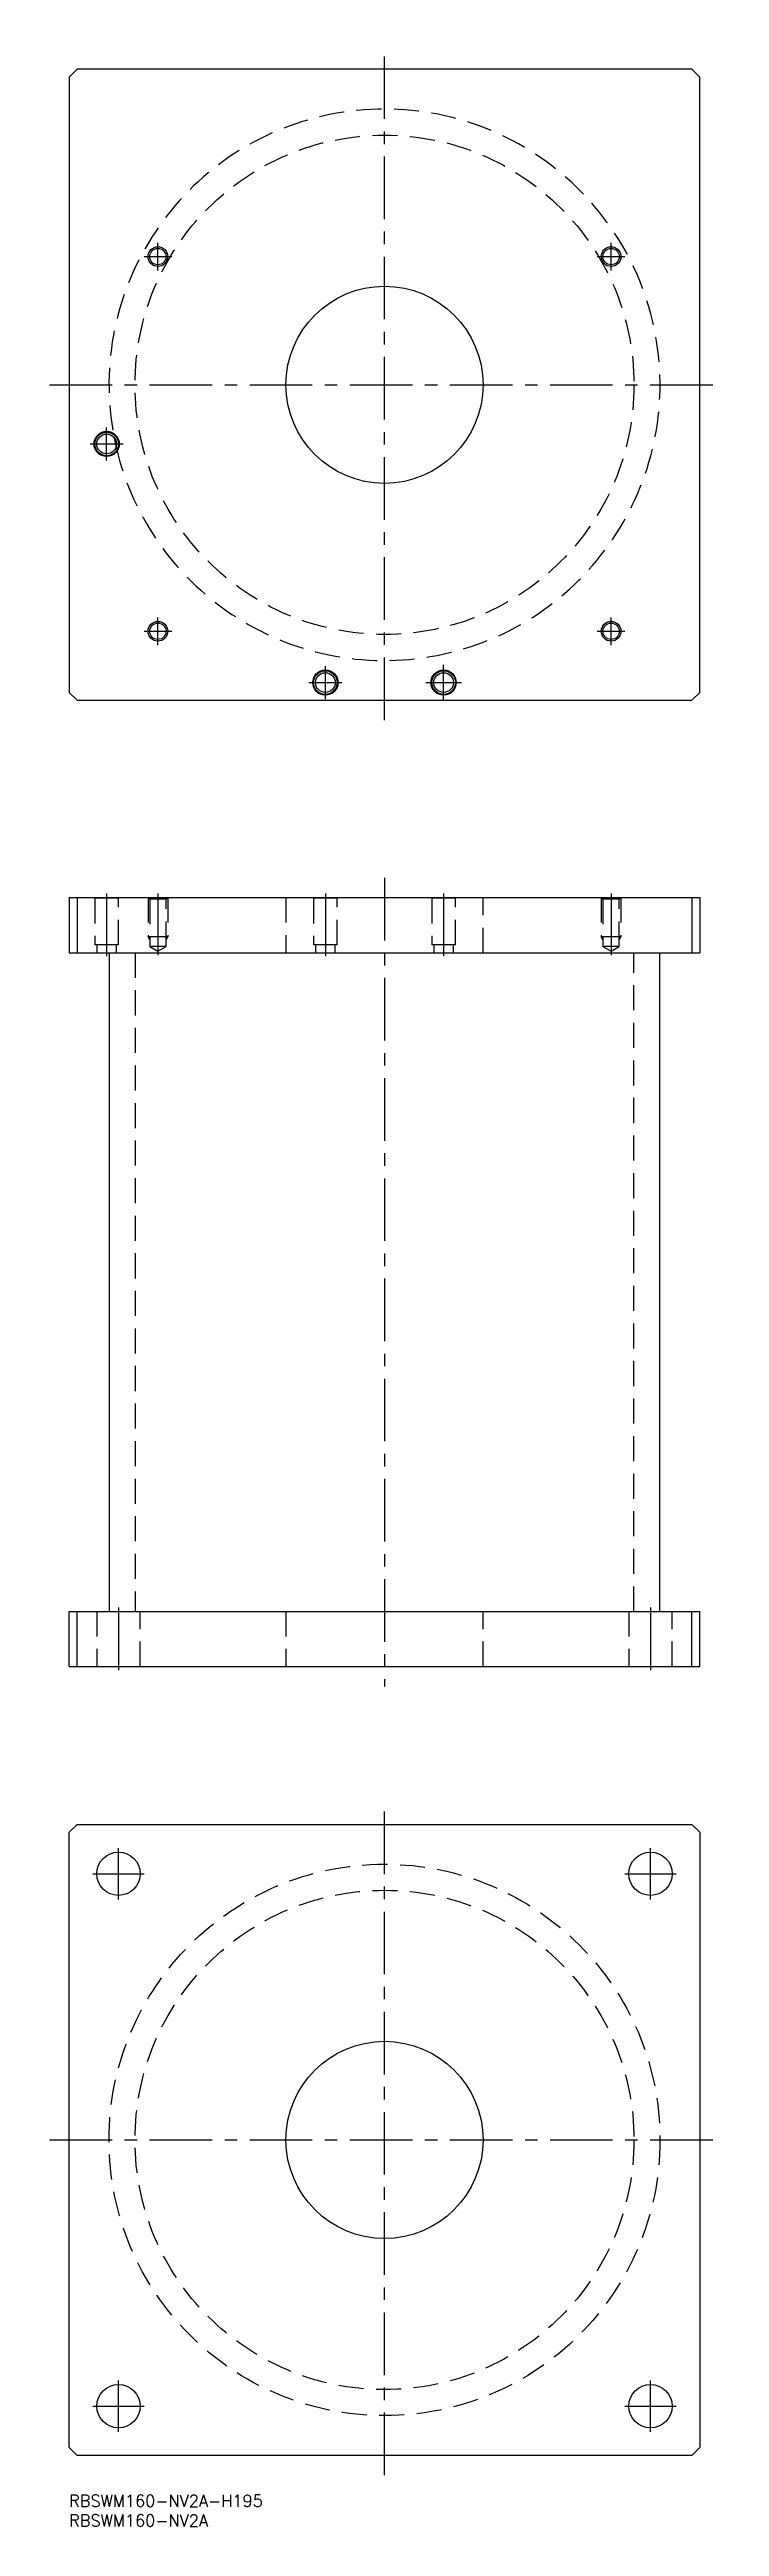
# Model space of a CAD drawing. Extents: x -5 to 165, y -8 to 620.
import ezdxf

# ---------------------------------------------------------------- set-up
doc = ezdxf.new("R2010")
doc.units = 0
doc.header["$LTSCALE"] = 0.5
doc.linetypes.add('CENTER', pattern=[50.8, 31.75, -6.35, 6.35, -6.35])
doc.linetypes.add('DASHED', pattern=[19.05, 12.7, -6.35])
for name, color, linetype in [('MSM_CENTER', 1, 'CENTER'), ('MSM_CONTINUOUS', 7, 'CONTINUOUS'), ('MSM_DASHED', 4, 'DASHED'), ('MSM_NARROW', 5, 'CONTINUOUS'), ('MSM_PART_NUMBER', 7, 'CONTINUOUS')]:
    doc.layers.add(name, color=color, linetype=linetype)
doc.styles.get("Standard").update_dxf_attribs({"font": 'txt.shx', "height": 3, "bigfont": 'bigfont.shx'})

msp = doc.modelspace()

# ---------------------------------------------------------------- linework, layer by layer
at = {"layer": 'MSM_CENTER'}
for p, q in [((80, 450), (80, 620)), ((19, 567.5), (26, 567.5)), ((22.5, 564), (22.5, 571)), ((134, 567.5), (141, 567.5)), ((137.5, 564), (137.5, 571)), ((-5, 535), (165, 535)), ((9.5, 515.8), (9.5, 524.2)), ((5.3, 520), (13.7, 520)), ((19, 472.5), (26, 472.5)), ((22.5, 469), (22.5, 476)), ((134, 472.5), (141, 472.5)), ((137.5, 469), (137.5, 476)), ((60.8, 459.5), (69.2, 459.5)), ((65, 455.3), (65, 463.7)), ((90.5, 459.5), (99.5, 459.5)), ((95, 455), (95, 464)), ((80, 410), (80, 205)), ((9.5, 406), (9.5, 390)), ((22.5, 406), (22.5, 390.407)), ((65, 406), (65, 390)), ((95, 406), (95, 390)), ((137.5, 406), (137.5, 390.407)), ((12.5, 225), (12.5, 209)), ((147.5, 225), (147.5, 209)), ((80, 5), (80, 175)), ((12.5, 151), (12.5, 164)), ((147.5, 151), (147.5, 164)), ((6, 157.5), (19, 157.5)), ((141, 157.5), (154, 157.5)), ((-5, 90), (165, 90)), ((12.5, 16), (12.5, 29)), ((147.5, 16), (147.5, 29)), ((6, 22.5), (19, 22.5)), ((141, 22.5), (154, 22.5))]:
    msp.add_line(p, q, dxfattribs=at)
at = {"layer": 'MSM_CONTINUOUS'}
for p, q in [((2, 615), (0, 613)), ((0, 613), (0, 457)), ((158, 615), (2, 615)), ((160, 613), (158, 615)), ((160, 457), (160, 613)), ((0, 457), (2, 455)), ((2, 455), (158, 455)), ((158, 455), (160, 457)), ((0, 405), (160, 405)), ((0, 405), (0, 391)), ((2, 405), (2, 391)), ((158, 405), (158, 391)), ((160, 405), (160, 391)), ((0, 391), (160, 391)), ((10.1, 391), (10.1, 224)), ((149.9, 224), (149.9, 391)), ((0, 210), (0, 224)), ((0, 224), (160, 224)), ((2, 210), (2, 224)), ((158, 210), (158, 224)), ((160, 210), (160, 224)), ((0, 210), (160, 210)), ((0, 168), (2, 170)), ((2, 170), (158, 170)), ((158, 170), (160, 168)), ((0, 12), (0, 168)), ((160, 168), (160, 12)), ((2, 10), (0, 12)), ((158, 10), (2, 10)), ((160, 12), (158, 10))]:
    msp.add_line(p, q, dxfattribs=at)
for centre, radius in [((22.5, 567.5), 2.067), ((137.5, 567.5), 2.067), ((80, 535), 25), ((9.5, 520), 3.2), ((9.5, 520), 3), ((9.5, 520), 2.5), ((22.5, 472.5), 2.067), ((137.5, 472.5), 2.067), ((65, 459.5), 3.2), ((65, 459.5), 3), ((65, 459.5), 2.5), ((95, 459.5), 3.2), ((95, 459.5), 3), ((95, 459.5), 2.5), ((12.5, 157.5), 5.5), ((147.5, 157.5), 5.5), ((80, 90), 25), ((12.5, 22.5), 5.5), ((147.5, 22.5), 5.5)]:
    msp.add_circle(centre, radius, dxfattribs=at)
msp.add_arc((80, 535), 69.9, 191.020888, 193.002068, dxfattribs=at)
at = {"layer": 'MSM_DASHED'}
for p, q in [((6.3, 405), (6.5, 404.8)), ((6.5, 404.8), (6.5, 393)), ((12.5, 404.8), (6.5, 404.8)), ((12.5, 404.8), (12.7, 405)), ((12.5, 393), (12.5, 404.8)), ((20, 405), (20.433, 404.567)), ((20, 405), (20, 395)), ((20.433, 404.567), (20.433, 392.6)), ((24.567, 404.567), (20.433, 404.567)), ((24.567, 404.567), (25, 405)), ((24.567, 392.6), (24.567, 404.567)), ((25, 405), (25, 395)), ((55, 405), (55, 391)), ((61.8, 405), (62, 404.8)), ((62, 404.8), (62, 393)), ((68, 404.8), (62, 404.8)), ((68, 404.8), (68.2, 405)), ((68, 393), (68, 404.8)), ((91.8, 405), (92, 404.8)), ((92, 404.8), (92, 393)), ((98, 404.8), (92, 404.8)), ((98, 404.8), (98.2, 405)), ((98, 393), (98, 404.8)), ((105, 391), (105, 405)), ((135, 405), (135.433, 404.567)), ((135, 405), (135, 395)), ((135.433, 404.567), (135.433, 392.6)), ((139.567, 404.567), (135.433, 404.567)), ((139.567, 404.567), (140, 405)), ((139.567, 392.6), (139.567, 404.567)), ((140, 405), (140, 395)), ((12.5, 393), (6.5, 393)), ((7, 393), (7, 391)), ((12, 391), (12, 393)), ((16.7, 391), (16.7, 224)), ((25, 395), (20, 395)), ((20.433, 394.25), (20, 395)), ((20.433, 392.6), (22.5, 391.407)), ((24.567, 392.6), (20.433, 392.6)), ((22.5, 391.407), (24.567, 392.6)), ((24.567, 394.25), (25, 395)), ((68, 393), (62, 393)), ((62.5, 393), (62.5, 391)), ((67.5, 391), (67.5, 393)), ((98, 393), (92, 393)), ((92.5, 393), (92.5, 391)), ((97.5, 391), (97.5, 393)), ((140, 395), (135, 395)), ((135.433, 394.25), (135, 395)), ((135.433, 392.6), (137.5, 391.407)), ((139.567, 392.6), (135.433, 392.6)), ((137.5, 391.407), (139.567, 392.6)), ((139.567, 394.25), (140, 395)), ((143.3, 224), (143.3, 391)), ((7, 224), (7, 210)), ((18, 210), (18, 224)), ((55, 224), (55, 210)), ((105, 210), (105, 224)), ((142, 224), (142, 210)), ((153, 210), (153, 224))]:
    msp.add_line(p, q, dxfattribs=at)
for centre, radius in [((80, 535), 63.3), ((80, 90), 69.9), ((80, 90), 63.3)]:
    msp.add_circle(centre, radius, dxfattribs=at)
msp.add_arc((80, 535), 69.9, 193.002068, 191.020888, dxfattribs=at)
at = {"layer": 'MSM_NARROW'}
for centre in [(22.5, 567.5), (137.5, 567.5), (22.5, 472.5), (137.5, 472.5)]:
    msp.add_circle(centre, 2.5, dxfattribs=at)

# ---------------------------------------------------------------- texts
at = {"layer": 'MSM_PART_NUMBER'}
for s, p in [('RBSWM160-NV2A-H195', (0, -3)), ('RBSWM160-NV2A', (0, -8))]:
    msp.add_text(s, height=3, dxfattribs=at).set_placement(p)

doc.saveas('drawing.dxf')
